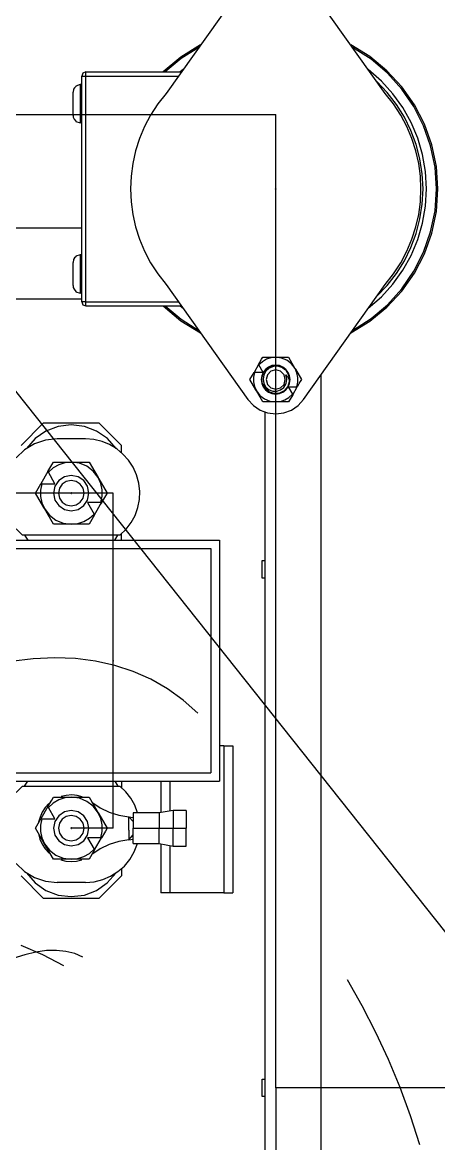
# Model space of a CAD drawing. Extents: x -1 to 1284, y 105 to 936.
# Drawn here: x 283.5 to 358.1, y 421.5 to 622.3 of the extents above; entities that cross this region are included whole.
import ezdxf

# ---------------------------------------------------------------- set-up
doc = ezdxf.new("R2010")
doc.units = 0

msp = doc.modelspace()

# ---------------------------------------------------------------- linework, layer by layer
for p, q in [((162.548, 706.778), (600.386, 156.305)), ((162.548, 706.778), (600.386, 156.305)), ((162.548, 706.778), (600.386, 156.305)), ((162.548, 706.778), (600.386, 156.305)), ((162.548, 706.778), (600.386, 156.305)), ((162.548, 706.778), (600.386, 156.305)), ((162.548, 706.778), (600.386, 156.305)), ((162.548, 706.778), (600.386, 156.305)), ((162.548, 706.778), (600.386, 156.305)), ((162.548, 706.778), (600.386, 156.305)), ((162.548, 706.778), (600.386, 156.305)), ((323.95, 630.136), (309.3133, 609.5594)), ((348.562, 609.56), (333.9279, 630.1366)), ((315.484, 618.235), (311.954723, 616.060262)), ((345.820581, 616.132735), (342.391, 618.2353)), ((315.155, 617.771), (312.005844, 615.78288)), ((346.03005, 615.666912), (342.721, 617.7712)), ((311.954723, 616.060262), (308.7705, 613.40583)), ((312.005844, 615.78288), (309.13926, 613.40538)), ((348.885676, 613.615676), (345.820581, 616.132735)), ((348.98422, 613.169987), (346.03005, 615.666912)), ((294.388185, 613.182816), (294.165001, 612.644001)), ((294.166, 572.259), (294.166, 612.645)), ((294.166, 612.645), (294.928, 612.645)), ((294.927, 613.406), (294.388185, 613.182816)), ((294.928, 612.645), (294.928, 613.407)), ((294.928, 613.407), (312.049, 613.407)), ((294.928, 572.259), (294.928, 612.645)), ((294.928, 612.645), (311.507, 612.645)), ((312.335, 613.806), (311.832292, 613.40648)), ((347.882636, 611.760729), (345.541, 613.8073)), ((351.557685, 610.731305), (348.885676, 613.615676)), ((351.556902, 610.325202), (348.98422, 613.169987)), ((292.722628, 610.284205), (292.616001, 609.756441)), ((292.891141, 610.571463), (292.722628, 610.284205)), ((293.124, 610.803), (292.891141, 610.571463)), ((293.124, 610.867), (293.124, 610.803)), ((293.886, 611.12), (293.124001, 610.866)), ((293.886, 611.121), (293.886, 604.263)), ((294.166, 611.121), (293.886, 611.121)), ((348.934112, 609.714222), (347.057, 611.6749)), ((349.954634, 609.482502), (347.882636, 611.760729)), ((353.721488, 607.177335), (351.556902, 610.325202)), ((353.808007, 607.526805), (351.557685, 610.731305)), ((292.616, 605.625), (292.616, 609.756)), ((309.314, 609.56), (307.811311, 607.667657)), ((350.063689, 607.667857), (348.561, 609.5602)), ((350.587881, 607.58868), (348.934112, 609.714222)), ((351.743871, 606.999446), (349.954634, 609.482502)), ((307.811311, 607.667657), (306.508981, 605.676771)), ((351.366019, 605.676971), (350.063689, 607.667857)), ((352.010003, 605.317511), (350.587881, 607.58868)), ((353.237223, 604.338387), (351.743871, 606.999446)), ((355.451372, 603.771163), (353.721488, 607.177335)), ((355.608043, 604.049358), (353.808007, 607.526805)), ((189.26, 605.787), (328.938, 605.787)), ((189.26, 605.787), (328.938, 605.787)), ((189.26, 605.787), (328.938, 605.787)), ((189.26, 605.787), (328.938, 605.787)), ((189.26, 605.787), (328.938, 605.787)), ((189.26, 605.787), (328.938, 605.787)), ((189.26, 605.787), (328.938, 605.787)), ((189.26, 605.787), (328.938, 605.787)), ((189.26, 605.787), (328.938, 605.787)), ((189.26, 605.787), (328.938, 605.787)), ((189.26, 605.787), (328.938, 605.787)), ((292.616, 605.625), (292.659947, 605.280963)), ((292.659947, 605.280963), (292.7861, 604.968226)), ((292.7861, 604.968226), (293.123999, 604.578416)), ((293.124, 604.578), (293.124, 604.517)), ((293.124, 604.516), (293.885999, 604.262)), ((294.166, 604.263), (293.886, 604.263)), ((306.508981, 605.676771), (305.407009, 603.60142)), ((328.938, 579.117), (328.938, 605.787)), ((328.938, 579.117), (328.938, 605.787)), ((328.938, 579.117), (328.938, 605.787)), ((328.938, 579.117), (328.938, 605.787)), ((328.938, 579.117), (328.938, 605.787)), ((328.938, 579.117), (328.938, 605.787)), ((328.938, 579.117), (328.938, 605.787)), ((328.938, 579.117), (328.938, 605.787)), ((328.938, 579.117), (328.938, 605.787)), ((328.938, 579.117), (328.938, 605.787)), ((328.938, 579.117), (328.938, 605.787)), ((352.467991, 603.60162), (351.366019, 605.676971)), ((353.192175, 602.919948), (352.010003, 605.317511)), ((354.421564, 601.526152), (353.237223, 604.338387)), ((305.407009, 603.60142), (304.505395, 601.455682)), ((353.369605, 601.455882), (352.467991, 603.60162)), ((354.126095, 600.415225), (353.192175, 602.919948)), ((356.719945, 600.151465), (355.451372, 603.771163)), ((356.929192, 600.346145), (355.608043, 604.049358)), ((304.505395, 601.455682), (303.80414, 599.253633)), ((354.07086, 599.253833), (353.369605, 601.455882)), ((354.80346, 597.822579), (354.126095, 600.415225)), ((355.283771, 598.589566), (354.421564, 601.526152)), ((357.500601, 596.363018), (356.719945, 600.151465)), ((357.742855, 596.464348), (356.929192, 600.346145)), ((303.80414, 599.253633), (303.303244, 597.009351)), ((354.571756, 597.009551), (354.07086, 599.253833)), ((355.81072, 595.555457), (355.283771, 598.589566)), ((303.303244, 597.009351), (303.002706, 594.736914)), ((354.872294, 594.737114), (354.571756, 597.009551)), ((355.215968, 595.161242), (354.80346, 597.822579)), ((357.766733, 592.4506), (357.500601, 596.363018)), ((358.020432, 592.45115), (357.742855, 596.464348)), ((303.002706, 594.736914), (302.902527, 592.4504)), ((354.972473, 592.4506), (354.872294, 594.737114)), ((355.355316, 592.45045), (355.215968, 595.161242)), ((355.989286, 592.45065), (355.81072, 595.555457)), ((302.902527, 592.4504), (303.002706, 590.163886)), ((328.904781, 592.508284), (328.871708, 592.451)), ((328.904781, 592.508284), (328.871708, 592.451)), ((328.904781, 592.508284), (328.871708, 592.451)), ((328.904781, 592.508284), (328.871708, 592.451)), ((328.904781, 592.508284), (328.871708, 592.451)), ((328.904781, 592.508284), (328.871708, 592.451)), ((328.904781, 592.508284), (328.871708, 592.451)), ((328.904781, 592.508284), (328.871708, 592.451)), ((328.904781, 592.508284), (328.871708, 592.451)), ((328.904781, 592.508284), (328.871708, 592.451)), ((328.904781, 592.508284), (328.871708, 592.451)), ((328.904781, 592.508284), (328.871708, 592.451)), ((328.904781, 592.508284), (328.871708, 592.451)), ((328.904781, 592.508284), (328.871708, 592.451)), ((328.904781, 592.508284), (328.871708, 592.451)), ((328.904781, 592.508284), (328.871708, 592.451)), ((328.904781, 592.508284), (328.871708, 592.451)), ((328.904781, 592.508284), (328.871708, 592.451)), ((328.904781, 592.508284), (328.871708, 592.451)), ((328.904781, 592.508284), (328.871708, 592.451)), ((328.904781, 592.508284), (328.871708, 592.451)), ((328.904781, 592.508284), (328.871708, 592.451)), ((328.871708, 592.451), (328.904781, 592.393716)), ((328.871708, 592.451), (328.904781, 592.393716)), ((328.871708, 592.451), (328.904781, 592.393716)), ((328.871708, 592.451), (328.904781, 592.393716)), ((328.871708, 592.451), (328.904781, 592.393716)), ((328.871708, 592.451), (328.904781, 592.393716)), ((328.871708, 592.451), (328.904781, 592.393716)), ((328.871708, 592.451), (328.904781, 592.393716)), ((328.871708, 592.451), (328.904781, 592.393716)), ((328.871708, 592.451), (328.904781, 592.393716)), ((328.871708, 592.451), (328.904781, 592.393716)), ((328.871708, 592.451), (328.904781, 592.393716)), ((328.871708, 592.451), (328.904781, 592.393716)), ((328.871708, 592.451), (328.904781, 592.393716)), ((328.871708, 592.451), (328.904781, 592.393716)), ((328.871708, 592.451), (328.904781, 592.393716)), ((328.871708, 592.451), (328.904781, 592.393716)), ((328.871708, 592.451), (328.904781, 592.393716)), ((328.871708, 592.451), (328.904781, 592.393716)), ((328.871708, 592.451), (328.904781, 592.393716)), ((328.871708, 592.451), (328.904781, 592.393716)), ((328.871708, 592.451), (328.904781, 592.393716)), ((328.970927, 592.508284), (328.904781, 592.508284)), ((328.970927, 592.508284), (328.904781, 592.508284)), ((328.970927, 592.508284), (328.904781, 592.508284)), ((328.970927, 592.508284), (328.904781, 592.508284)), ((328.970927, 592.508284), (328.904781, 592.508284)), ((328.970927, 592.508284), (328.904781, 592.508284)), ((328.970927, 592.508284), (328.904781, 592.508284)), ((328.970927, 592.508284), (328.904781, 592.508284)), ((328.970927, 592.508284), (328.904781, 592.508284)), ((328.970927, 592.508284), (328.904781, 592.508284)), ((328.970927, 592.508284), (328.904781, 592.508284)), ((328.970927, 592.508284), (328.904781, 592.508284)), ((328.970927, 592.508284), (328.904781, 592.508284)), ((328.970927, 592.508284), (328.904781, 592.508284)), ((328.970927, 592.508284), (328.904781, 592.508284)), ((328.970927, 592.508284), (328.904781, 592.508284)), ((328.970927, 592.508284), (328.904781, 592.508284)), ((328.970927, 592.508284), (328.904781, 592.508284)), ((328.970927, 592.508284), (328.904781, 592.508284)), ((328.970927, 592.508284), (328.904781, 592.508284)), ((328.970927, 592.508284), (328.904781, 592.508284)), ((328.970927, 592.508284), (328.904781, 592.508284)), ((328.904781, 592.393716), (328.970927, 592.393716)), ((328.904781, 592.393716), (328.970927, 592.393716)), ((328.904781, 592.393716), (328.970927, 592.393716)), ((328.904781, 592.393716), (328.970927, 592.393716)), ((328.904781, 592.393716), (328.970927, 592.393716)), ((328.904781, 592.393716), (328.970927, 592.393716)), ((328.904781, 592.393716), (328.970927, 592.393716)), ((328.904781, 592.393716), (328.970927, 592.393716)), ((328.904781, 592.393716), (328.970927, 592.393716)), ((328.904781, 592.393716), (328.970927, 592.393716)), ((328.904781, 592.393716), (328.970927, 592.393716)), ((328.904781, 592.393716), (328.970927, 592.393716)), ((328.904781, 592.393716), (328.970927, 592.393716)), ((328.904781, 592.393716), (328.970927, 592.393716)), ((328.904781, 592.393716), (328.970927, 592.393716)), ((328.904781, 592.393716), (328.970927, 592.393716)), ((328.904781, 592.393716), (328.970927, 592.393716)), ((328.904781, 592.393716), (328.970927, 592.393716)), ((328.904781, 592.393716), (328.970927, 592.393716)), ((328.904781, 592.393716), (328.970927, 592.393716)), ((328.904781, 592.393716), (328.970927, 592.393716)), ((328.904781, 592.393716), (328.970927, 592.393716)), ((328.938, 431.542), (328.938, 592.452)), ((328.938, 431.542), (328.938, 592.452)), ((328.938, 431.542), (328.938, 592.452)), ((328.938, 431.542), (328.938, 592.452)), ((328.938, 431.542), (328.938, 592.452)), ((328.938, 431.542), (328.938, 592.452)), ((328.938, 431.542), (328.938, 592.452)), ((328.938, 431.542), (328.938, 592.452)), ((328.938, 431.542), (328.938, 592.452)), ((328.938, 431.542), (328.938, 592.452)), ((328.938, 431.542), (328.938, 592.452)), ((329.004, 592.451), (328.970927, 592.508284)), ((329.004, 592.451), (328.970927, 592.508284)), ((329.004, 592.451), (328.970927, 592.508284)), ((329.004, 592.451), (328.970927, 592.508284)), ((329.004, 592.451), (328.970927, 592.508284)), ((329.004, 592.451), (328.970927, 592.508284)), ((329.004, 592.451), (328.970927, 592.508284)), ((329.004, 592.451), (328.970927, 592.508284)), ((329.004, 592.451), (328.970927, 592.508284)), ((329.004, 592.451), (328.970927, 592.508284)), ((329.004, 592.451), (328.970927, 592.508284)), ((329.004, 592.451), (328.970927, 592.508284)), ((329.004, 592.451), (328.970927, 592.508284)), ((329.004, 592.451), (328.970927, 592.508284)), ((329.004, 592.451), (328.970927, 592.508284)), ((329.004, 592.451), (328.970927, 592.508284)), ((329.004, 592.451), (328.970927, 592.508284)), ((329.004, 592.451), (328.970927, 592.508284)), ((329.004, 592.451), (328.970927, 592.508284)), ((329.004, 592.451), (328.970927, 592.508284)), ((329.004, 592.451), (328.970927, 592.508284)), ((329.004, 592.451), (328.970927, 592.508284)), ((328.970927, 592.393716), (329.004, 592.451)), ((328.970927, 592.393716), (329.004, 592.451)), ((328.970927, 592.393716), (329.004, 592.451)), ((328.970927, 592.393716), (329.004, 592.451)), ((328.970927, 592.393716), (329.004, 592.451)), ((328.970927, 592.393716), (329.004, 592.451)), ((328.970927, 592.393716), (329.004, 592.451)), ((328.970927, 592.393716), (329.004, 592.451)), ((328.970927, 592.393716), (329.004, 592.451)), ((328.970927, 592.393716), (329.004, 592.451)), ((328.970927, 592.393716), (329.004, 592.451)), ((328.970927, 592.393716), (329.004, 592.451)), ((328.970927, 592.393716), (329.004, 592.451)), ((328.970927, 592.393716), (329.004, 592.451)), ((328.970927, 592.393716), (329.004, 592.451)), ((328.970927, 592.393716), (329.004, 592.451)), ((328.970927, 592.393716), (329.004, 592.451)), ((328.970927, 592.393716), (329.004, 592.451)), ((328.970927, 592.393716), (329.004, 592.451)), ((328.970927, 592.393716), (329.004, 592.451)), ((328.970927, 592.393716), (329.004, 592.451)), ((328.970927, 592.393716), (329.004, 592.451)), ((329.004, 592.451), (329.004, 592.451)), ((329.004, 592.451), (329.004, 592.451)), ((329.004, 592.451), (329.004, 592.451)), ((329.004, 592.451), (329.004, 592.451)), ((329.004, 592.451), (329.004, 592.451)), ((329.004, 592.451), (329.004, 592.451)), ((329.004, 592.451), (329.004, 592.451)), ((329.004, 592.451), (329.004, 592.451)), ((329.004, 592.451), (329.004, 592.451)), ((329.004, 592.451), (329.004, 592.451)), ((329.004, 592.451), (329.004, 592.451)), ((329.004, 592.451), (329.004, 592.451)), ((329.004, 592.451), (329.004, 592.451)), ((329.004, 592.451), (329.004, 592.451)), ((329.004, 592.451), (329.004, 592.451)), ((329.004, 592.451), (329.004, 592.451)), ((329.004, 592.451), (329.004, 592.451)), ((329.004, 592.451), (329.004, 592.451)), ((329.004, 592.451), (329.004, 592.451)), ((329.004, 592.451), (329.004, 592.451)), ((329.004, 592.451), (329.004, 592.451)), ((329.004, 592.451), (329.004, 592.451)), ((354.872294, 590.164086), (354.972473, 592.4506)), ((355.215968, 589.739658), (355.355316, 592.45045)), ((355.81072, 589.345843), (355.989286, 592.45065)), ((357.500601, 588.538182), (357.766733, 592.4506)), ((357.742855, 588.437952), (358.020432, 592.45115)), ((303.002706, 590.163886), (303.303244, 587.891449)), ((354.571756, 587.891649), (354.872294, 590.164086)), ((354.80346, 587.078321), (355.215968, 589.739658)), ((355.283771, 586.311734), (355.81072, 589.345843)), ((356.719945, 584.749735), (357.500601, 588.538182)), ((356.929192, 584.556155), (357.742855, 588.437952)), ((303.303244, 587.891449), (303.80414, 585.647167)), ((354.07086, 585.647367), (354.571756, 587.891649)), ((354.126095, 584.485675), (354.80346, 587.078321)), ((354.421564, 583.375148), (355.283771, 586.311734)), ((277.352, 585.467), (294.166, 585.467)), ((303.80414, 585.647167), (304.505395, 583.445118)), ((353.192175, 581.980952), (354.126095, 584.485675)), ((353.369605, 583.445318), (354.07086, 585.647367)), ((355.451372, 581.130037), (356.719945, 584.749735)), ((355.608043, 580.852942), (356.929192, 584.556155)), ((304.505395, 583.445118), (305.407009, 581.29938)), ((352.467991, 581.29958), (353.369605, 583.445318)), ((353.237223, 580.562913), (354.421564, 583.375148)), ((292.891141, 580.091463), (292.722628, 579.804205)), ((293.124, 580.323), (292.891141, 580.091463)), ((293.124, 580.387), (293.124, 580.323)), ((293.886, 580.64), (293.124001, 580.386)), ((293.886, 580.641), (293.886, 573.783)), ((294.166, 580.641), (293.886, 580.641)), ((305.407009, 581.29938), (306.508981, 579.224029)), ((351.366019, 579.224229), (352.467991, 581.29958)), ((351.743871, 577.901854), (353.237223, 580.562913)), ((352.010003, 579.583389), (353.192175, 581.980952)), ((353.721488, 577.723865), (355.451372, 581.130037)), ((353.808007, 577.375495), (355.608043, 580.852942)), ((292.616, 575.146), (292.616, 579.276)), ((292.722628, 579.804205), (292.616001, 579.276441)), ((306.508981, 579.224029), (307.811311, 577.233143)), ((350.063689, 577.233343), (351.366019, 579.224229)), ((350.587881, 577.31222), (352.010003, 579.583389)), ((307.811311, 577.233143), (309.314, 575.3408)), ((348.561, 575.341), (350.063689, 577.233343)), ((348.934112, 575.186678), (350.587881, 577.31222)), ((349.954634, 575.418798), (351.743871, 577.901854)), ((351.556902, 574.575998), (353.721488, 577.723865)), ((351.557685, 574.170995), (353.808007, 577.375495)), ((292.616, 575.145), (292.659947, 574.800963)), ((292.659947, 574.800963), (292.7861, 574.488226)), ((292.7861, 574.488226), (293.123999, 574.098416)), ((293.124, 574.098), (293.124, 574.037)), ((293.124, 574.036), (293.885999, 573.782)), ((309.313, 575.341), (323.9497, 554.7649)), ((333.928, 554.765), (348.562, 575.341)), ((347.057, 573.226), (348.934112, 575.186678)), ((347.882636, 573.140571), (349.954634, 575.418798)), ((348.885676, 571.286624), (351.557685, 574.170995)), ((348.98422, 571.731213), (351.556902, 574.575998)), ((277.352, 572.767), (294.166, 572.767)), ((294.166, 573.783), (293.886, 573.783)), ((294.165, 572.258), (294.388184, 571.719185)), ((294.928, 572.259), (294.166, 572.259)), ((294.928, 571.497), (294.928, 572.259)), ((294.928, 572.259), (311.507, 572.259)), ((345.541, 571.094), (347.882636, 573.140571)), ((294.388184, 571.719185), (294.926999, 571.496001)), ((294.928, 571.497), (312.049, 571.497)), ((308.771, 571.496), (311.955223, 568.841568)), ((309.139, 571.496), (312.005584, 569.1185)), ((311.832, 571.497), (312.334708, 571.094834)), ((345.820581, 568.769565), (348.885676, 571.286624)), ((346.03005, 569.234288), (348.98422, 571.731213)), ((311.955223, 568.841568), (315.4845, 566.66683)), ((312.005584, 569.1185), (315.15474, 567.13038)), ((342.391, 566.667), (345.820581, 568.769565)), ((342.721, 567.13), (346.03005, 569.234288)), ((326.417802, 561.947973), (326.628542, 562.312992)), ((326.628, 562.313), (328.938, 562.313)), ((328.085217, 562.221066), (327.280328, 561.953347)), ((328.938, 562.313), (328.085217, 562.221066)), ((329.981584, 562.174527), (328.93792, 562.31299)), ((328.938, 562.313), (329.102121, 562.313)), ((329.102121, 562.313), (331.247391, 562.313)), ((330.937907, 561.777092), (329.981584, 562.174527)), ((331.247, 562.313), (332.40058, 560.31302)), ((325.879, 561.013), (325.069376, 559.61283)), ((325.878, 561.013), (326.417802, 561.947973)), ((325.879, 561.013), (325.921333, 560.938917)), ((326.549961, 561.521969), (325.92075, 560.93906)), ((326.686, 559.613), (325.921355, 560.93909)), ((327.280328, 561.953347), (326.549961, 561.521969)), ((327.105392, 560.138076), (326.698334, 559.6063)), ((326.773247, 559.563317), (327.424227, 560.302684)), ((327.645095, 560.553061), (327.105392, 560.138076)), ((327.786577, 560.378374), (327.178115, 559.841088)), ((327.424227, 560.302684), (328.280232, 560.725154)), ((328.274335, 560.812965), (327.645095, 560.553061)), ((328.539765, 560.678038), (327.786577, 560.378374)), ((328.93762, 560.03938), (328.07443, 559.808089)), ((328.938395, 560.8996), (328.274335, 560.812965)), ((328.280232, 560.725154), (329.27173, 560.79098)), ((329.349812, 560.71137), (328.539765, 560.678038)), ((329.80081, 559.808089), (328.93762, 560.03938)), ((329.602455, 560.812965), (328.938395, 560.8996)), ((329.27173, 560.79098), (330.188298, 560.47838)), ((330.157213, 560.458185), (329.349812, 560.71137)), ((330.231695, 560.553061), (329.602455, 560.812965)), ((330.831, 559.947), (330.157213, 560.458185)), ((330.188298, 560.47838), (330.569377, 560.14514)), ((330.771398, 560.138076), (330.231695, 560.553061)), ((331.178457, 559.6063), (330.771398, 560.138076)), ((331.760256, 561.147608), (330.937907, 561.777092)), ((332.402, 560.313), (331.760256, 561.147608)), ((332.402, 560.313), (332.484074, 560.170863)), ((332.74901, 559.528499), (332.40223, 560.313)), ((332.484074, 560.170863), (333.556724, 558.313003)), ((324.318, 558.313), (325.069416, 559.6129)), ((325.391953, 556.455137), (324.319303, 558.312997)), ((324.964785, 558.77663), (324.95638, 557.928422)), ((325.155, 559.613), (324.964785, 558.77663)), ((325.154, 559.613), (325.069, 559.613)), ((326.686, 559.613), (325.154, 559.613)), ((326.441331, 558.98789), (326.351795, 558.313)), ((326.351795, 558.313), (326.441333, 557.63811)), ((326.698334, 559.6063), (326.441331, 558.98789)), ((326.45842, 558.629863), (326.773247, 559.563317)), ((326.520571, 557.677301), (326.45842, 558.629863)), ((326.468871, 558.121531), (326.483423, 558.236405)), ((326.61, 557.401), (326.468871, 558.121531)), ((326.804392, 559.159623), (326.677948, 558.394452)), ((326.677948, 558.394452), (326.817251, 557.630519)), ((327.178115, 559.841088), (326.804392, 559.159623)), ((327.442531, 559.17619), (327.21124, 558.313)), ((327.21124, 558.313), (327.442531, 557.44981)), ((328.07443, 559.808089), (327.442531, 559.17619)), ((330.432709, 559.17619), (329.80081, 559.808089)), ((330.664, 558.313), (330.432709, 559.17619)), ((330.432709, 557.44981), (330.664, 558.313)), ((330.664, 558.313), (330.664, 558.313)), ((330.73, 559.156), (330.966511, 558.949186)), ((330.916967, 558.395604), (330.730368, 559.15637)), ((330.794, 557.622), (330.916967, 558.395604)), ((331.310975, 559.100967), (330.830894, 559.94674)), ((330.966511, 558.949186), (331.165636, 558.70346)), ((331.432, 558.136), (331.103361, 557.06332)), ((331.165636, 558.70346), (331.431621, 558.135869)), ((331.435461, 558.98789), (331.178457, 559.6063)), ((331.432, 558.136), (331.310975, 559.100967)), ((331.525, 558.313), (331.435461, 558.98789)), ((331.435461, 557.63811), (331.524997, 558.313)), ((331.524997, 558.313), (331.525, 558.313)), ((332.919607, 558.697581), (332.74901, 559.528499)), ((332.911208, 557.849372), (332.919607, 558.697581)), ((333.557, 558.313), (333.346233, 557.94796)), ((337.036, 559.137), (337.036, 388.656)), ((324.95638, 557.928422), (325.12697, 557.097503)), ((325.12697, 557.097503), (325.473743, 556.313)), ((325.474, 556.313), (325.391953, 556.455137)), ((325.474, 556.313), (326.115748, 555.478383)), ((326.628, 554.313), (325.47442, 556.31298)), ((326.441333, 557.63811), (326.698336, 557.0197)), ((326.959303, 556.785722), (326.520571, 557.677301)), ((326.698336, 557.0197), (327.105394, 556.487924)), ((326.817251, 557.630519), (327.191609, 556.987143)), ((326.821, 557.623), (326.835552, 557.468185)), ((326.835552, 557.468185), (327.148527, 556.758221)), ((327.688309, 556.14826), (326.959303, 556.785722)), ((327.105394, 556.487924), (327.645097, 556.072939)), ((327.148527, 556.758221), (327.681185, 556.192275)), ((327.191609, 556.987143), (327.755356, 556.507055)), ((327.442531, 557.44981), (328.07443, 556.817911)), ((327.645097, 556.072939), (328.274337, 555.813035)), ((327.681185, 556.192275), (327.939497, 556.020984)), ((328.604851, 555.83566), (327.688309, 556.14826)), ((327.755356, 556.507055), (328.448696, 556.24462)), ((328.07443, 556.817911), (328.93762, 556.58662)), ((328.448696, 556.24462), (329.160054, 556.234328)), ((328.93762, 556.58662), (329.80081, 556.817911)), ((329.160054, 556.234328), (329.828655, 556.459284)), ((330.452381, 556.323956), (329.596349, 555.901486)), ((329.602458, 555.813035), (330.231697, 556.072939)), ((329.80081, 556.817911), (330.432709, 557.44981)), ((329.828655, 556.459284), (330.383221, 556.896489)), ((330.231697, 556.072939), (330.771401, 556.487924)), ((330.383221, 556.896489), (330.740699, 557.473082)), ((331.103361, 557.06332), (330.452381, 556.323956)), ((330.740699, 557.473082), (330.794118, 557.622012)), ((330.771401, 556.487924), (331.178459, 557.0197)), ((331.178459, 557.0197), (331.435461, 557.63811)), ((331.189, 557.013), (332.721, 557.013)), ((331.189, 557.013), (331.956291, 555.68691)), ((331.999, 555.613), (332.805978, 557.01317)), ((332.721, 557.013), (332.911208, 557.849372)), ((332.721, 557.013), (332.806, 557.013)), ((333.346233, 557.94796), (332.806431, 557.013)), ((323.95, 554.765), (324.935265, 553.681802)), ((326.115748, 555.478383), (326.938104, 554.848895)), ((328.773879, 554.313), (326.628589, 554.313)), ((326.938104, 554.848895), (327.894437, 554.451459)), ((327.894437, 554.451459), (328.93811, 554.313)), ((328.274337, 555.813035), (328.938397, 555.7264)), ((329.596349, 555.901486), (328.604851, 555.83566)), ((328.938, 554.313), (328.773879, 554.313)), ((328.938, 554.313), (329.790784, 554.404936)), ((331.247, 554.313), (328.938, 554.313)), ((328.938397, 555.7264), (329.602458, 555.813035)), ((329.790784, 554.404936), (330.595674, 554.672658)), ((330.595674, 554.672658), (331.32604, 555.104038)), ((331.999, 555.613), (331.247584, 554.3131)), ((331.32604, 555.104038), (331.95525, 555.68695)), ((331.999, 555.613), (331.956667, 555.687083)), ((332.941285, 553.681802), (333.92655, 554.765)), ((324.935265, 553.681802), (326.131807, 552.872889)), ((326.131807, 552.872889), (327.484514, 552.366692)), ((327.035, 395.298), (327.035, 552.495)), ((327.484514, 552.366692), (328.938275, 552.191642)), ((328.938275, 552.191642), (330.392036, 552.366692)), ((330.392036, 552.366692), (331.744743, 552.872889)), ((331.744743, 552.872889), (332.941285, 553.681802)), ((287.274, 550.49), (283.30525, 546.52125)), ((297.32, 550.49), (287.274, 550.49)), ((289.941381, 549.947336), (287.756374, 549.112186)), ((292.2964, 550.236548), (289.941381, 549.947336)), ((294.651419, 549.947336), (292.2964, 550.236548)), ((296.836426, 549.112186), (294.651419, 549.947336)), ((301.289, 546.521), (297.32025, 550.48975)), ((287.756374, 549.112186), (285.833729, 547.77983)), ((298.759071, 547.77983), (296.836426, 549.112186)), ((285.702382, 546.811216), (283.919164, 545.750502)), ((285.833729, 547.77983), (284.2658, 545.999)), ((287.669938, 547.469774), (285.702382, 546.811216)), ((289.756, 547.696), (287.669938, 547.469774)), ((294.835, 547.696), (289.755, 547.696)), ((296.350652, 547.577658), (294.83576, 547.6959)), ((297.802659, 547.233019), (296.350652, 547.577658)), ((299.170295, 546.677096), (297.802659, 547.233019)), ((300.327, 545.999), (298.759071, 547.77983)), ((300.432075, 545.924998), (299.170295, 546.677096)), ((301.289, 545.249), (301.289, 546.521)), ((283.919164, 545.750502), (282.38612, 544.31781)), ((301.566513, 544.991836), (300.432075, 545.924998)), ((302.552123, 543.892722), (301.566513, 544.991836)), ((288.114, 541.862), (288.79583, 543.04293)), ((289.053574, 542.505838), (288.18734, 541.73418)), ((288.79583, 543.04293), (289.088565, 543.54999)), ((290.049987, 543.075811), (289.053574, 542.505838)), ((289.089, 543.55), (292.295, 543.55)), ((291.142242, 543.428924), (290.049987, 543.075811)), ((292.296, 543.55), (291.142242, 543.428924)), ((292.296, 543.55), (292.524044, 543.55)), ((293.74588, 543.356787), (292.29616, 543.54912)), ((292.524044, 543.55), (295.503884, 543.55)), ((295.074277, 542.804724), (293.74588, 543.356787)), ((296.216576, 541.930328), (295.074277, 542.804724)), ((295.505, 543.55), (297.10837, 540.77188)), ((297.108, 540.771), (296.216576, 541.930328)), ((303.367419, 542.642765), (302.552123, 543.892722)), ((303.990917, 541.257078), (303.367419, 542.642765)), ((288.112, 541.862), (286.85523, 539.68184)), ((288.112, 541.862), (288.186083, 541.734206)), ((289.372, 539.681), (288.18667, 541.73337)), ((290.052934, 540.234421), (289.372137, 539.227044)), ((291.061518, 540.913429), (290.052934, 540.234421)), ((291.40735, 540.095058), (290.68125, 539.606354)), ((292.296005, 541.162365), (291.061518, 540.913429)), ((292.296005, 540.274219), (291.40735, 540.095058)), ((293.530492, 540.913429), (292.296005, 541.162365)), ((293.18466, 540.095058), (292.296005, 540.274219)), ((293.91076, 539.606354), (293.18466, 540.095058)), ((294.539076, 540.234421), (293.530492, 540.913429)), ((295.219873, 539.227044), (294.539076, 540.234421)), ((297.108, 540.771), (297.222035, 540.573502)), ((297.580243, 539.711389), (297.108221, 540.77111)), ((297.222035, 540.573502), (298.711955, 537.992882)), ((304.391873, 539.791433), (303.990917, 541.257078)), ((292.295, 537.968), (228.796, 537.968)), ((292.295, 537.968), (228.796, 537.968)), ((292.295, 537.968), (228.796, 537.968)), ((285.879, 537.993), (286.855311, 539.68104)), ((287.369991, 535.412501), (285.880071, 537.993121)), ((287.002, 539.681), (286.766841, 538.544992)), ((286.766841, 538.544992), (286.771436, 537.397087)), ((286.830349, 539.656604), (286.771109, 539.549588)), ((286.961, 539.865), (286.830349, 539.656604)), ((287.001, 539.681), (286.856, 539.681)), ((287.001, 539.681), (289.372, 539.681)), ((289.372137, 539.227044), (289.12101, 537.993)), ((289.12101, 537.993), (289.372137, 536.758956)), ((290.191029, 538.881279), (290.01001, 537.993)), ((290.01001, 537.993), (290.191029, 537.104721)), ((290.68125, 539.606354), (290.191029, 538.881279)), ((292.262781, 538.025284), (292.229708, 537.968)), ((292.262781, 538.025284), (292.229708, 537.968)), ((292.262781, 538.025284), (292.229708, 537.968)), ((292.229708, 537.968), (292.262781, 537.910716)), ((292.229708, 537.968), (292.262781, 537.910716)), ((292.229708, 537.968), (292.262781, 537.910716)), ((292.328927, 538.025284), (292.262781, 538.025284)), ((292.328927, 538.025284), (292.262781, 538.025284)), ((292.328927, 538.025284), (292.262781, 538.025284)), ((292.262781, 537.910716), (292.328927, 537.910716)), ((292.262781, 537.910716), (292.328927, 537.910716)), ((292.262781, 537.910716), (292.328927, 537.910716)), ((299.815, 537.968), (292.295, 537.968)), ((299.815, 537.968), (292.295, 537.968)), ((299.815, 537.968), (292.295, 537.968)), ((292.362, 537.968), (292.328927, 538.025284)), ((292.362, 537.968), (292.328927, 538.025284)), ((292.362, 537.968), (292.328927, 538.025284)), ((292.328927, 537.910716), (292.362, 537.968)), ((292.328927, 537.910716), (292.362, 537.968)), ((292.328927, 537.910716), (292.362, 537.968)), ((292.362, 537.968), (292.362, 537.968)), ((292.362, 537.968), (292.362, 537.968)), ((292.362, 537.968), (292.362, 537.968)), ((294.400981, 538.881279), (293.91076, 539.606354)), ((294.582, 537.993), (294.400981, 538.881279)), ((294.400981, 537.104721), (294.582, 537.993)), ((294.582, 537.993), (294.582, 537.993)), ((295.471, 537.993), (295.219873, 539.227044)), ((295.219873, 536.758956), (295.471, 537.993)), ((295.471, 537.993), (295.471, 537.993)), ((297.820564, 538.588913), (297.580243, 539.711389)), ((297.825159, 537.441008), (297.820564, 538.588913)), ((298.712, 537.993), (298.419239, 537.48594)), ((299.815, 478.024), (299.815, 537.968)), ((299.815, 478.024), (299.815, 537.968)), ((299.815, 478.024), (299.815, 537.968)), ((304.558504, 538.308418), (304.391873, 539.791433)), ((304.497766, 536.833362), (304.558504, 538.308418)), ((286.771436, 537.397087), (287.011757, 536.274611)), ((287.011757, 536.274611), (287.483779, 535.21489)), ((289.372137, 536.758956), (290.052934, 535.751579)), ((290.191029, 537.104721), (290.68125, 536.379646)), ((290.68125, 536.379646), (291.40735, 535.890942)), ((293.18466, 535.890942), (293.91076, 536.379646)), ((293.91076, 536.379646), (294.400981, 537.104721)), ((294.539076, 535.751579), (295.219873, 536.758956)), ((297.59, 536.305), (295.219, 536.305)), ((295.219, 536.305), (296.40433, 534.25263)), ((296.478, 534.125), (297.73742, 536.30516)), ((297.492, 535.88), (297.762033, 536.278996)), ((297.59, 536.305), (297.825159, 537.441008)), ((297.59, 536.305), (297.738, 536.305)), ((298.419239, 537.48594), (297.737435, 536.30501)), ((297.762033, 536.278996), (297.831433, 536.405356)), ((304.216616, 535.391594), (304.497766, 536.833362)), ((287.484, 535.215), (287.369991, 535.412501)), ((287.484, 535.215), (288.375429, 534.055666)), ((289.089, 532.437), (287.48563, 535.21512)), ((288.375429, 534.055666), (289.517736, 533.181269)), ((290.052934, 535.751579), (291.061518, 535.072571)), ((291.061518, 535.072571), (292.296005, 534.823635)), ((291.40735, 535.890942), (292.296005, 535.711781)), ((292.296005, 535.711781), (293.18466, 535.890942)), ((292.296005, 534.823635), (293.530492, 535.072571)), ((293.530492, 535.072571), (294.539076, 535.751579)), ((296.478, 534.125), (295.504335, 532.43696)), ((295.538426, 533.481162), (296.40466, 534.25282)), ((296.478, 534.125), (296.403917, 534.252794)), ((303.020899, 532.709243), (303.722008, 534.008445)), ((303.722008, 534.008445), (304.216616, 535.391594)), ((292.067956, 532.437), (289.088086, 532.437)), ((289.517736, 533.181269), (290.846142, 532.629207)), ((290.846142, 532.629207), (292.29587, 532.43688)), ((292.296, 532.437), (292.067956, 532.437)), ((295.505, 532.437), (292.295, 532.437)), ((292.296, 532.437), (293.449758, 532.558076)), ((293.449758, 532.558076), (294.542013, 532.911189)), ((294.542013, 532.911189), (295.538426, 533.481162)), ((302.120244, 531.519318), (303.020899, 532.709243)), ((282.386, 531.618), (283.56464, 530.46425)), ((301.027, 530.464), (283.564, 530.464)), ((283.929, 530.464), (283.937996, 530.449104)), ((283.937996, 530.449104), (284.51693, 529.585751)), ((300.075, 529.586), (300.653934, 530.449353)), ((300.653934, 530.449353), (300.66293, 530.464249)), ((301.027, 530.464), (302.120244, 531.519318)), ((301.289, 529.586), (301.289, 530.687)), ((280.765, 529.586), (318.865, 529.586)), ((282.289, 528.062), (317.341, 528.062)), ((317.341, 528.062), (317.341, 487.93)), ((318.865, 529.586), (318.865, 486.406)), ((326.535, 525.916), (327.035, 525.916)), ((326.535, 522.791), (326.535, 525.916)), ((327.035, 522.791), (326.535, 522.791)), ((285.46756, 508.356779), (281.484293, 507.874334)), ((289.32784, 508.525933), (285.46756, 508.356779)), ((293.058229, 508.381775), (289.32784, 508.525933)), ((296.651822, 507.924282), (293.058229, 508.381775)), ((300.101714, 507.15343), (296.651822, 507.924282)), ((299.781781, 508.053284), (299.748708, 507.996)), ((299.781781, 508.053284), (299.748708, 507.996)), ((299.781781, 508.053284), (299.748708, 507.996)), ((299.781781, 508.053284), (299.748708, 507.996)), ((299.781781, 508.053284), (299.748708, 507.996)), ((299.781781, 508.053284), (299.748708, 507.996)), ((299.748708, 507.996), (299.781781, 507.938716)), ((299.748708, 507.996), (299.781781, 507.938716)), ((299.748708, 507.996), (299.781781, 507.938716)), ((299.748708, 507.996), (299.781781, 507.938716)), ((299.748708, 507.996), (299.781781, 507.938716)), ((299.748708, 507.996), (299.781781, 507.938716)), ((299.847927, 508.053284), (299.781781, 508.053284)), ((299.847927, 508.053284), (299.781781, 508.053284)), ((299.847927, 508.053284), (299.781781, 508.053284)), ((299.847927, 508.053284), (299.781781, 508.053284)), ((299.847927, 508.053284), (299.781781, 508.053284)), ((299.847927, 508.053284), (299.781781, 508.053284)), ((299.781781, 507.938716), (299.847927, 507.938716)), ((299.781781, 507.938716), (299.847927, 507.938716)), ((299.781781, 507.938716), (299.847927, 507.938716)), ((299.781781, 507.938716), (299.847927, 507.938716)), ((299.781781, 507.938716), (299.847927, 507.938716)), ((299.781781, 507.938716), (299.847927, 507.938716)), ((299.881, 507.996), (299.847927, 508.053284)), ((299.881, 507.996), (299.847927, 508.053284)), ((299.881, 507.996), (299.847927, 508.053284)), ((299.881, 507.996), (299.847927, 508.053284)), ((299.881, 507.996), (299.847927, 508.053284)), ((299.881, 507.996), (299.847927, 508.053284)), ((299.847927, 507.938716), (299.881, 507.996)), ((299.847927, 507.938716), (299.881, 507.996)), ((299.847927, 507.938716), (299.881, 507.996)), ((299.847927, 507.938716), (299.881, 507.996)), ((299.847927, 507.938716), (299.881, 507.996)), ((299.847927, 507.938716), (299.881, 507.996)), ((299.881, 507.996), (299.881, 507.996)), ((299.881, 507.996), (299.881, 507.996)), ((299.881, 507.996), (299.881, 507.996)), ((299.881, 507.996), (299.881, 507.996)), ((299.881, 507.996), (299.881, 507.996)), ((299.881, 507.996), (299.881, 507.996)), ((303.401001, 506.069197), (300.101714, 507.15343)), ((306.542777, 504.67156), (303.401001, 506.069197)), ((309.520139, 502.960497), (306.542777, 504.67156)), ((312.326182, 500.935984), (309.520139, 502.960497)), ((314.954, 498.598), (312.326182, 500.935984)), ((319.64, 492.756), (318.865, 492.756)), ((319.64, 492.756), (319.64, 466.416)), ((319.64, 492.756), (321.251, 492.756)), ((321.251, 492.756), (321.251, 466.416)), ((282.289, 487.93), (317.341, 487.93)), ((280.765, 486.406), (318.865, 486.406)), ((283.93826, 485.543452), (284.516771, 486.406247)), ((300.075, 486.406), (300.653511, 485.543205)), ((301.289, 486.406), (301.289, 485.305)), ((308.374, 486.406), (308.374, 480.8)), ((309.988, 486.406), (309.988, 481.085)), ((283.565, 485.528), (282.38636, 484.37425)), ((283.564, 485.528), (301.027, 485.528)), ((283.929, 485.528), (283.93826, 485.543452)), ((291.407557, 483.888108), (290.46335, 483.665844)), ((292.369015, 483.954231), (291.407557, 483.888108)), ((293.328553, 483.864449), (292.369015, 483.954231)), ((294.267, 483.619), (293.328553, 483.864449)), ((300.653511, 485.543205), (300.662771, 485.527753)), ((302.078344, 484.51947), (301.0274, 485.52794)), ((302.962518, 483.372093), (302.078344, 484.51947)), ((288.112, 481.867), (286.85523, 479.68684)), ((288.299, 482.414), (287.629689, 481.6996)), ((288.112, 481.867), (288.186083, 481.739206)), ((288.114, 481.867), (288.79583, 483.04793)), ((289.372, 479.687), (288.18667, 481.73937)), ((289.053574, 482.510838), (288.18734, 481.73918)), ((288.79583, 483.04793), (289.088565, 483.554987)), ((290.049987, 483.080811), (289.053574, 482.510838)), ((289.089, 483.555), (292.295, 483.555)), ((291.142242, 483.433924), (290.049987, 483.080811)), ((292.296, 483.555), (291.142242, 483.433924)), ((292.296, 483.555), (292.524044, 483.555)), ((293.74588, 483.362787), (292.29616, 483.55512)), ((292.524044, 483.555), (295.503884, 483.555)), ((295.074277, 482.810724), (293.74588, 483.362787)), ((296.216576, 481.936328), (295.074277, 482.810724)), ((295.505, 483.555), (297.10837, 480.77688)), ((295.974, 482.684), (297.478858, 481.670794)), ((297.108, 480.777), (296.216576, 481.936328)), ((303.666533, 482.106155), (302.962518, 483.372093)), ((304.177, 480.742), (303.666533, 482.106155)), ((286.688285, 480.005045), (286.43533, 479.05934)), ((287.089595, 480.890873), (286.688285, 480.005045)), ((287.629689, 481.6996), (287.089595, 480.890873)), ((290.052934, 480.240421), (289.372137, 479.233044)), ((291.061518, 480.919429), (290.052934, 480.240421)), ((291.40735, 480.101058), (290.68125, 479.612354)), ((292.296005, 481.168365), (291.061518, 480.919429)), ((292.296005, 480.280219), (291.40735, 480.101058)), ((293.530492, 480.919429), (292.296005, 481.168365)), ((293.18466, 480.101058), (292.296005, 480.280219)), ((293.91076, 479.612354), (293.18466, 480.101058)), ((294.539076, 480.240421), (293.530492, 480.919429)), ((295.219873, 479.233044), (294.539076, 480.240421)), ((297.108, 480.777), (297.222035, 480.579502)), ((297.580243, 479.717389), (297.108221, 480.77711)), ((297.222035, 480.579502), (298.711955, 477.998882)), ((297.478858, 481.670794), (299.106202, 480.890602)), ((297.820564, 478.594913), (297.580243, 479.717389)), ((299.106202, 480.890602), (300.829265, 480.353944)), ((300.829265, 480.353944), (302.62128, 480.07134)), ((302.622, 480.071), (303.394582, 479.190732)), ((302.622, 480.071), (303.394582, 479.925744)), ((302.622, 477.999), (302.622, 480.071)), ((308.043, 480.742), (303.395, 480.742)), ((303.395, 480.742), (303.395, 477.999)), ((308.043, 480.742), (308.043, 477.999)), ((310.56, 481.186), (308.04382, 480.741501)), ((312.92, 481.186), (310.56, 481.186)), ((310.56, 481.186), (310.56, 477.999)), ((312.92, 481.186), (312.92, 477.999)), ((285.879, 477.999), (286.855311, 479.68704)), ((287.369991, 475.417501), (285.880071, 477.998121)), ((287.002, 479.687), (286.766841, 478.550992)), ((286.766841, 478.550992), (286.771436, 477.403087)), ((287.001, 479.687), (286.856, 479.687)), ((287.001, 479.687), (289.372, 479.687)), ((289.372137, 479.233044), (289.12101, 477.999)), ((289.12101, 477.999), (289.372137, 476.764956)), ((290.191029, 478.887279), (290.01001, 477.999)), ((290.01001, 477.999), (290.191029, 477.110721)), ((290.68125, 479.612354), (290.191029, 478.887279)), ((292.262781, 478.081284), (292.229708, 478.024)), ((292.262781, 478.081284), (292.229708, 478.024)), ((292.262781, 478.081284), (292.229708, 478.024)), ((292.229708, 478.024), (292.262781, 477.966716)), ((292.229708, 478.024), (292.262781, 477.966716)), ((292.229708, 478.024), (292.262781, 477.966716)), ((292.328927, 478.081284), (292.262781, 478.081284)), ((292.328927, 478.081284), (292.262781, 478.081284)), ((292.328927, 478.081284), (292.262781, 478.081284)), ((292.262781, 477.966716), (292.328927, 477.966716)), ((292.262781, 477.966716), (292.328927, 477.966716)), ((292.262781, 477.966716), (292.328927, 477.966716)), ((299.815, 478.024), (292.295, 478.024)), ((299.815, 478.024), (292.295, 478.024)), ((299.815, 478.024), (292.295, 478.024)), ((292.362, 478.024), (292.328927, 478.081284)), ((292.362, 478.024), (292.328927, 478.081284)), ((292.362, 478.024), (292.328927, 478.081284)), ((292.328927, 477.966716), (292.362, 478.024)), ((292.328927, 477.966716), (292.362, 478.024)), ((292.328927, 477.966716), (292.362, 478.024)), ((292.362, 478.024), (292.362, 478.024)), ((292.362, 478.024), (292.362, 478.024)), ((292.362, 478.024), (292.362, 478.024)), ((294.400981, 478.887279), (293.91076, 479.612354)), ((294.582, 477.999), (294.400981, 478.887279)), ((294.400981, 477.110721), (294.582, 477.999)), ((294.582, 477.999), (294.582, 477.999)), ((295.471, 477.999), (295.219873, 479.233044)), ((295.219873, 476.764956), (295.471, 477.999)), ((295.471, 477.999), (295.471, 477.999)), ((297.825159, 477.447008), (297.820564, 478.594913)), ((298.712, 477.999), (298.419239, 477.491943)), ((302.622, 477.637), (302.622, 477.999)), ((303.395, 477.999), (308.043, 477.999)), ((303.395, 475.255), (303.395, 477.999)), ((308.043, 477.999), (310.56, 477.999)), ((308.043, 475.255), (308.043, 477.999)), ((310.56, 474.811), (310.56, 477.999)), ((310.56, 477.999), (312.92, 477.999)), ((312.92, 474.811), (312.92, 477.999)), ((286.415, 477.055), (286.662428, 476.064912)), ((286.662428, 476.064912), (287.071735, 475.13803)), ((286.771436, 477.403087), (287.011757, 476.280611)), ((287.011757, 476.280611), (287.483779, 475.22089)), ((289.372137, 476.764956), (290.052934, 475.757579)), ((290.052934, 475.757579), (291.061518, 475.078571)), ((290.191029, 477.110721), (290.68125, 476.385646)), ((290.68125, 476.385646), (291.40735, 475.896942)), ((291.40735, 475.896942), (292.296005, 475.717781)), ((292.296005, 475.717781), (293.18466, 475.896942)), ((293.18466, 475.896942), (293.91076, 476.385646)), ((293.530492, 475.078571), (294.539076, 475.757579)), ((293.91076, 476.385646), (294.400981, 477.110721)), ((294.539076, 475.757579), (295.219873, 476.764956)), ((297.59, 476.311), (295.219, 476.311)), ((295.219, 476.311), (296.40433, 474.25863)), ((296.478, 474.13), (297.73742, 476.31016)), ((297.59, 476.311), (297.825159, 477.447008)), ((297.59, 476.311), (297.738, 476.311)), ((298.419239, 477.491943), (297.737435, 476.311013)), ((302.621, 475.926), (300.828985, 475.643396)), ((302.622, 477.637), (302.622, 475.926)), ((302.622, 475.926), (303.394582, 476.806268)), ((302.622, 475.926), (303.394582, 476.071256)), ((287.071735, 475.13803), (287.632205, 474.293923)), ((287.484, 475.22), (287.369991, 475.417501)), ((287.484, 475.22), (288.375429, 474.060666)), ((289.089, 472.442), (287.48563, 475.22012)), ((287.632205, 474.293923), (288.33312, 473.55216)), ((288.375429, 474.060666), (289.517736, 473.186269)), ((291.061518, 475.078571), (292.296005, 474.829635)), ((292.296005, 474.829635), (293.530492, 475.078571)), ((296.478, 474.13), (295.504335, 472.44196)), ((295.538426, 473.486162), (296.40466, 474.25782)), ((297.478578, 474.326546), (295.97372, 473.31334)), ((296.478, 474.13), (296.403917, 474.257794)), ((299.105922, 475.106738), (297.478578, 474.326546)), ((300.828985, 475.643396), (299.105922, 475.106738)), ((302.793264, 472.426528), (303.585922, 473.771271)), ((303.395, 475.255), (308.043, 475.255)), ((303.585922, 473.771271), (304.16189, 475.25559)), ((308.043, 475.255), (310.55918, 474.810501)), ((308.374, 475.197), (308.374, 466.416)), ((309.988, 474.912), (309.988, 466.416)), ((310.56, 474.811), (312.92, 474.811)), ((282.386, 471.674), (283.919043, 470.241305)), ((292.067956, 472.442), (289.088086, 472.442)), ((289.517736, 473.186269), (290.846142, 472.634207)), ((290.41, 472.349), (291.343315, 472.119174)), ((290.846142, 472.634207), (292.29587, 472.44188)), ((291.343315, 472.119174), (292.295307, 472.042476)), ((292.296, 472.442), (292.067956, 472.442)), ((295.505, 472.442), (292.295, 472.442)), ((292.295307, 472.042476), (293.247321, 472.118907)), ((292.296, 472.442), (293.449758, 472.563076)), ((293.247321, 472.118907), (294.1807, 472.348471)), ((293.449758, 472.563076), (294.542013, 472.916189)), ((294.542013, 472.916189), (295.538426, 473.486162)), ((301.808008, 471.239339), (302.793264, 472.426528)), ((283.919043, 470.241305), (285.70226, 469.180588)), ((284.266, 469.993), (285.83392, 468.21258)), ((298.75788, 468.21258), (300.3258, 469.993)), ((299.356072, 469.409544), (300.654246, 470.227685)), ((300.654246, 470.227685), (301.808008, 471.239339)), ((301.289, 470.743), (301.289, 469.471)), ((283.305, 469.471), (287.27375, 465.50225)), ((285.70226, 469.180588), (287.669817, 468.522028)), ((285.83392, 468.21258), (287.756422, 466.880549)), ((287.669817, 468.522028), (289.75588, 468.2958)), ((294.835, 468.296), (289.755, 468.296)), ((294.836, 468.296), (296.422856, 468.425722)), ((296.422856, 468.425722), (297.937578, 468.802897)), ((296.835378, 466.880549), (298.75788, 468.21258)), ((297.32, 465.502), (301.28875, 469.47075)), ((297.937578, 468.802897), (299.356072, 469.409544)), ((287.756422, 466.880549), (289.941188, 466.045611)), ((289.941188, 466.045611), (292.2959, 465.756475)), ((292.2959, 465.756475), (294.650612, 466.045611)), ((294.650612, 466.045611), (296.835378, 466.880549)), ((309.988, 466.416), (308.374, 466.416)), ((319.64, 466.416), (309.988, 466.416)), ((319.64, 466.416), (321.251, 466.416)), ((287.274, 465.502), (297.32, 465.502)), ((287.20804, 455.353483), (283.296864, 456.998437)), ((285.954067, 455.840964), (283.943708, 455.363779)), ((287.858347, 456.099915), (285.954067, 455.840964)), ((289.654466, 456.140463), (287.858347, 456.099915)), ((291.340338, 455.962439), (289.654466, 456.140463)), ((292.913877, 455.565674), (291.340338, 455.962439)), ((283.943708, 455.363779), (281.829358, 454.668528)), ((290.965, 453.385), (287.20804, 455.353483)), ((294.373, 454.95), (292.913877, 455.565674)), ((344.446763, 446.226059), (341.799, 450.875)), ((346.905795, 441.460807), (344.446763, 446.226059)), ((349.173798, 436.585087), (346.905795, 441.460807)), ((351.248476, 431.604744), (349.173798, 436.585087)), ((326.535, 433.104), (327.035, 433.104)), ((326.535, 429.979), (326.535, 433.104)), ((506.737, 431.542), (328.938, 431.542)), ((328.938, 431.542), (328.938, 355.342)), ((506.737, 431.542), (328.938, 431.542)), ((328.938, 431.542), (328.938, 355.342)), ((506.737, 431.542), (328.938, 431.542)), ((328.938, 431.542), (328.938, 355.342)), ((506.737, 431.542), (328.938, 431.542)), ((328.938, 431.542), (328.938, 355.342)), ((506.737, 431.542), (328.938, 431.542)), ((328.938, 431.542), (328.938, 355.342)), ((506.737, 431.542), (328.938, 431.542)), ((328.938, 431.542), (328.938, 355.342)), ((506.737, 431.542), (328.938, 431.542)), ((328.938, 431.542), (328.938, 355.342)), ((506.737, 431.542), (328.938, 431.542)), ((328.938, 431.542), (328.938, 355.342)), ((506.737, 431.542), (328.938, 431.542)), ((328.938, 431.542), (328.938, 355.342)), ((506.737, 431.542), (328.938, 431.542)), ((328.938, 431.542), (328.938, 355.342)), ((506.737, 431.542), (328.938, 431.542)), ((328.938, 431.542), (328.938, 355.342)), ((353.127531, 426.52562), (351.248476, 431.604744)), ((327.035, 429.979), (326.535, 429.979)), ((354.808668, 421.353559), (353.127531, 426.52562))]:
    msp.add_line(p, q)

doc.saveas('drawing.dxf')
